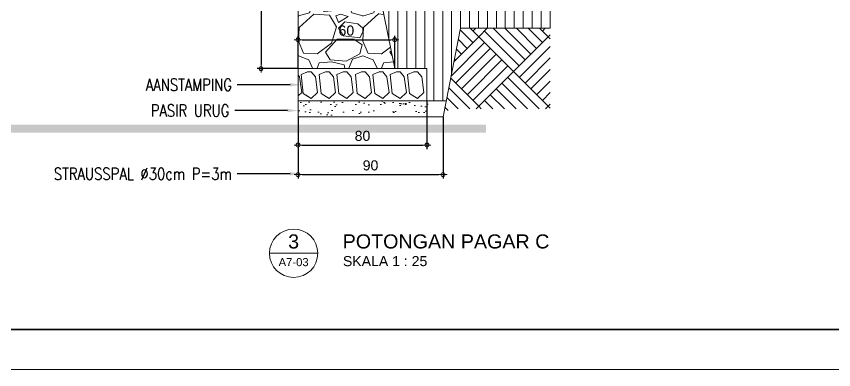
# Model space of a CAD drawing. Header units: millimetres. Extents: x -11 to 1625, y -267 to 195.
# Drawn here: x 848.58 to 868.88, y 8 to 16.77 of the extents above; entities that cross this region are included whole.
import ezdxf
from ezdxf import colors
from ezdxf.entities.mleader import LeaderData, LeaderLine
from ezdxf.enums import TextEntityAlignment as Align
from ezdxf.math import Vec2, Vec3

# ---------------------------------------------------------------- set-up
doc = ezdxf.new("R2010")
doc.units = ezdxf.units.MM
for name, color, linetype, lineweight in [('ARSIR', 2, 'Continuous', 5), ('ARSIR BETON', 47, 'Continuous', 5), ('ARSIR WARNA', 43, 'Continuous', 0), ('dinding', 5, 'Continuous', 15), ('GRS KOP', 1, 'Continuous', 35), ('kop', 7, 'Continuous', 20), ('not', 7, 'Continuous', 20), ('TEXT KETERANGAN', 7, 'Continuous', 9), ('u', 6, 'Continuous', 20)]:
    doc.layers.add(name, color=color, linetype=linetype, lineweight=lineweight)
doc.styles.add('ATTR', font='romans.shx', dxfattribs={"width": 0.8, "height": 1.735066})
doc.styles.add('BARU', font='complex.shx')
doc.styles.get("Standard").update_dxf_attribs({"font": 'ARIALUNI.TTF'})
doc.dimstyles.new('SK-25', dxfattribs={"dimtxt": 0.25, "dimasz": 0.1, "dimexe": 0.1, "dimexo": 0, "dimgap": 0.1, "dimtad": 1, "dimdec": 0, "dimlfac": 25, "dimzin": 12, "dimdsep": 46, "dimtxsty": 'Standard', "dimblk": 'BULAT', "dimcen": 0.1, "dimclrd": 256, "dimadec": 0, "dimazin": 3, "dimtfac": 1, "dimtdec": 0, "dimtofl": 0, "dimtmove": 0, "dimatfit": 3, "dimldrblk": 'BULAT', "dimfxl": 0, "dimtolj": 1, "dimtzin": 0, "dimarcsym": 0})
pattern_1 = [(90, (869.39489, 85.1542), (-0.22225, 1e-17), [])]

# ---------------------------------------------------------------- blocks, each defined once
blk = doc.blocks.new('kop')
at = {"layer": 'GRS KOP'}
blk.add_lwpolyline([(1, 54), (83, 54), (83, 1), (1, 1)], close=True, dxfattribs=at)
at = {"layer": 'kop', "color": 7}
for p, q in [((84, 55), (0, 55)), ((0, 0), (84, 0))]:
    blk.add_line(p, q, dxfattribs=at)
at = {"layer": 'kop', "style": 'BARU', "flags": 4}
for p, height in [((73.8, 5.4), 0.35), ((80.303, 5.382), 0.25), ((73.8, 4.9), 0.35), ((80.303, 4.882), 0.25), ((73.8, 4.4), 0.35), ((80.303, 4.382), 0.25)]:
    blk.add_attdef('-', p, '', height=height, dxfattribs=at)
at = {"layer": 'kop', "flags": 4}
for tag, p in [('AR-00', (78.057, 2.648)), ('00', (81.238, 2.647))]:
    blk.add_attdef(tag, text='', height=0.35, dxfattribs=at).set_placement(p, align=Align.MIDDLE)
blk = doc.blocks.new('BULAT')
for p, q in [((-1, 0), (1, 0)), ((0, -1), (0, 1))]:
    blk.add_line(p, q)
blk.add_circle((0, 0), 0.5)
blk = doc.blocks.new('*D526')
at = {"layer": 'Defpoints', "color": 0}
for p in [(857.98, 16.192), (855.58, 15.478), (857.98, 15.478)]:
    blk.add_point(p, dxfattribs=at)
at = {"layer": 'u', "color": 0, "lineweight": -2}
for p, q in [((855.58, 15.478), (855.58, 16.292)), ((857.98, 15.478), (857.98, 16.292))]:
    blk.add_line(p, q, dxfattribs=at)
at = {"layer": 'u', "lineweight": -2}
blk.add_line((855.68, 16.192), (857.88, 16.192), dxfattribs=at)
at = {"layer": 'u', "lineweight": -2, "xscale": 0.1, "yscale": 0.1, "zscale": 0.1, "rotation": 180}
blk.add_blockref('BULAT', (855.58, 16.192), dxfattribs=at)
at = {"layer": 'u', "lineweight": -2, "xscale": 0.1, "yscale": 0.1, "zscale": 0.1}
blk.add_blockref('BULAT', (857.98, 16.192), dxfattribs=at)
at = {"layer": 'u', "color": 0, "insert": (856.78, 16.42), "char_height": 0.25, "attachment_point": 5}
blk.add_mtext('\\A1;60', dxfattribs=at)
blk = doc.blocks.new('*D517')
at = {"layer": 'Defpoints', "color": 0}
for p in [(858.78, 14.678), (855.58, 14.278), (858.78, 13.577)]:
    blk.add_point(p, dxfattribs=at)
at = {"layer": 'u', "color": 0, "lineweight": -2}
for p, q in [((858.78, 14.678), (858.78, 13.477)), ((855.58, 14.278), (855.58, 13.477))]:
    blk.add_line(p, q, dxfattribs=at)
at = {"layer": 'u', "lineweight": -2}
blk.add_line((855.68, 13.577), (858.68, 13.577), dxfattribs=at)
at = {"layer": 'u', "lineweight": -2, "xscale": 0.1, "yscale": 0.1, "zscale": 0.1, "rotation": 180}
blk.add_blockref('BULAT', (855.58, 13.577), dxfattribs=at)
at = {"layer": 'u', "lineweight": -2, "xscale": 0.1, "yscale": 0.1, "zscale": 0.1}
blk.add_blockref('BULAT', (858.78, 13.577), dxfattribs=at)
at = {"layer": 'u', "color": 0, "insert": (857.18, 13.805), "char_height": 0.25, "attachment_point": 5}
blk.add_mtext('\\A1;80', dxfattribs=at)
blk = doc.blocks.new('*D518')
at = {"layer": 'Defpoints', "color": 0}
for p in [(855.58, 14.278), (859.18, 14.278), (859.18, 12.844)]:
    blk.add_point(p, dxfattribs=at)
at = {"layer": 'u', "color": 0, "lineweight": -2}
for p, q in [((855.58, 14.278), (855.58, 12.744)), ((859.18, 14.278), (859.18, 12.744))]:
    blk.add_line(p, q, dxfattribs=at)
at = {"layer": 'u', "lineweight": -2}
blk.add_line((855.68, 12.844), (859.08, 12.844), dxfattribs=at)
at = {"layer": 'u', "lineweight": -2, "xscale": 0.1, "yscale": 0.1, "zscale": 0.1, "rotation": 180}
blk.add_blockref('BULAT', (855.58, 12.844), dxfattribs=at)
at = {"layer": 'u', "lineweight": -2, "xscale": 0.1, "yscale": 0.1, "zscale": 0.1}
blk.add_blockref('BULAT', (859.18, 12.844), dxfattribs=at)
at = {"layer": 'u', "color": 0, "insert": (857.38, 13.072), "char_height": 0.25, "attachment_point": 5}
blk.add_mtext('\\A1;90', dxfattribs=at)
blk = doc.blocks.new('Ndtpd')
blk.add_line((0.747, 0), (-0.747, 0))
blk.add_circle((0, 0), 0.747)
at = {"flags": 4}
for tag, height, p in [('NO', 0.5, (0, 0.148)), ('NOLBR', 0.3, (0, -0.398))]:
    blk.add_attdef(tag, text='', height=height, dxfattribs=at).set_placement(p, align=Align.CENTER)
for tag, p, height in [('NDTPD', (1.516, 0.148), 0.5), ('SKALA', (1.523, -0.398), 0.3)]:
    blk.add_attdef(tag, p, '', height=height, dxfattribs=at)
blk = doc.blocks.new('*D3366')
at = {"layer": 'Defpoints', "color": 0}
for p in [(855.687, 21.478), (854.661, 15.478), (855.58, 15.478)]:
    blk.add_point(p, dxfattribs=at)
at = {"layer": 'u', "color": 0, "lineweight": -2}
for p, q in [((855.687, 21.478), (854.561, 21.478)), ((855.58, 15.478), (854.561, 15.478))]:
    blk.add_line(p, q, dxfattribs=at)
at = {"layer": 'u', "lineweight": -2}
blk.add_line((854.661, 21.378), (854.661, 15.578), dxfattribs=at)
at = {"layer": 'u', "lineweight": -2, "xscale": 0.1, "yscale": 0.1, "zscale": 0.1}
for p, rotation in [((854.661, 21.478), 90), ((854.661, 15.478), 270)]:
    blk.add_blockref('BULAT', p, dxfattribs=dict(at, rotation=rotation))
at = {"layer": 'u', "color": 0, "insert": (854.433, 18.478), "char_height": 0.25, "attachment_point": 5, "rotation": 90}
blk.add_mtext('\\A1;150', dxfattribs=at)

msp = doc.modelspace()

# ---------------------------------------------------------------- hatches: boundary and pattern name
at = {"layer": 'ARSIR', "linetype": 'Continuous'}
h = msp.add_hatch(dxfattribs=at)
h.set_pattern_fill('AR-SAND', color=2, scale=0.001, style=0)
h.paths.add_polyline_path([(860.2435077, 14.0838191), (843.2434278, 14.0838191), (843.2434278, 13.8888191), (860.2435077, 13.8888191)])
at = {"layer": 'ARSIR BETON'}
h = msp.add_hatch(dxfattribs=at)
h.set_pattern_fill('GRAVEL', color=256, scale=1.6, style=0)
h.set_pattern_definition([(228.0128, (856.73183, 17.07797), (-12.7999972, -14.400002), [0.21526, -21.31054]), (184.9697, (856.58783, 16.917965), (19.2000017, 1.5999861), [0.36939, -36.56948]), (132.5104, (856.21983, 16.88597), (15.9999851, -17.6000139), [0.26046, -25.78565]), (267.2737, (855.59583, 16.485965), (1.5999936, 32.0000005), [0.33638, -33.30169]), (292.8337, (855.57983, 16.149965), (-8.0000158, 19.1999943), [0.32985, -32.655]), (357.2737, (855.70783, 15.845965), (-32.0000005, 1.5999936), [0.33638, -33.30169]), (37.6942, (856.04383, 15.829965), (-20.80001175, -15.99998465), [0.444846, -44.03976]), (72.2553, (856.39583, 16.101965), (11.2000172, 35.199994), [0.41998, -41.578114]), (121.4296, (856.52383, 16.501965), (-12.8000132, 20.7999921), [0.33752, -33.41452]), (175.2364, (856.34783, 16.78997), (17.6000015, -1.5999865), [0.38533, -18.88122]), (222.3974, (855.96383, 16.821965), (-19.20001176, -17.59998733), [0.498317, -49.3334]), (138.814, (857.17983, 16.46997), (-11.2000047, 9.5999957), [0.17008, -16.83815]), (171.4692, (857.05183, 16.581965), (20.7999973, -3.2000127), [0.32358, -32.03442]), (225, (856.7318, 16.63), (0, -1.6), [0.22627, -2.03647]), (203.1986, (856.61983, 16.82197), (8, 3.200002), [0.12185, -12.06338]), (291.8014, (856.50783, 16.77397), (-1.6, 4.8), [0.17232, -8.44394]), (30.964, (856.57183, 16.61397), (4.799997, 3.200004), [0.27989, -9.04964]), (161.565, (856.81183, 16.75797), (3.2, -1.6), [0.20239, -4.85726]), (16.3895, (855.57983, 16.773965), (16.0000035, 4.7999883), [0.28352, -28.06855]), (70.3462, (855.85183, 16.85397), (-6.3999924, -17.6000034), [0.23786, -23.54785]), (293.1986, (856.81183, 17.07797), (-3.200002, 8), [0.2437, -11.94153]), (343.6105, (856.90783, 16.853965), (-16.0000035, 4.7999883), [0.28352, -28.06855]), (339.444, (855.57983, 15.78197), (-8.000003, 3.1999936), [0.27341, -13.397]), (294.775, (855.83583, 15.68597), (-7.9999875, 17.6000055), [0.229085, -22.67943]), (66.8014, (856.82783, 15.47797), (3.200002, 7.9999996), [0.2437, -11.94153]), (17.354, (856.92383, 15.701965), (-20.8000032, -6.3999912), [0.26821, -26.55268]), (69.444, (856.04383, 15.47797), (-3.1999936, -8.000003), [0.1367, -13.5337]), (101.31, (856.73183, 15.47797), (-1.599996, 6.400001), [0.08158, -8.07685]), (165.964, (856.71583, 15.55797), (4.8, -1.599997), [0.32985, -6.26712]), (186.009, (856.39583, 15.637965), (15.9999996, 1.5999989), [0.30568, -30.26228]), (303.69, (856.57183, 16.46997), (-1.600002, 3.2), [0.23076, -5.53813]), (353.1572, (856.69983, 16.277965), (27.199999, -3.2000128), [0.40287, -39.8841]), (60.9454, (857.09983, 16.22997), (-6.4, -11.2000006), [0.16473, -16.30828]), (90, (857.1798, 16.374), (-1.6, 1.6), [0.096, -1.504]), (120.2564, (856.36383, 15.68597), (6.3999918, -11.200004), [0.22228, -22.00563]), (48.0128, (856.25183, 15.87797), (12.7999972, 14.4000021), [0.430515, -21.09528]), (0, (856.5398, 16.198), (1.6, 1.6), [0.416, -1.184]), (325.3048, (856.95583, 16.19797), (-15.9999908, 11.2000138), [0.25298, -25.04524]), (254.0546, (857.16383, 16.05397), (-1.6, -6.4), [0.23296, -11.41521]), (207.646, (857.09983, 15.829965), (-30.3999933, -16.00001234), [0.379304, -37.55116]), (175.4261, (856.76383, 15.653965), (-20.8000009, 1.5999917), [0.40128, -39.72652])])
h.paths.add_polyline_path([(857.9798294, 15.4779652), (856.7787146, 21.4568771), (855.5798294, 21.4779652), (855.5798294, 15.4779652)])
h = msp.add_hatch(dxfattribs=at)
h.set_pattern_fill('AR-SAND', color=256, scale=0.2, style=0)
h.set_pattern_definition([(142.5, (882.22562, 0.56196), (0.0125987, 0.3853648), [0, -0.304, 0, -0.34, 0, -0.325]), (172.5, (882.2256, 0.56196), (-0.353955, 0.564429), [0, -0.164, 0, -0.274, 0, -0.105]), (212.5, (882.47162, 0.56196), (-0.6228284, 0.0011318), [0, -0.1, 0, -0.36, 0, -0.47]), (222.5, (882.4716, 0.56196), (-0.601225, 0.175535), [0, -0.05, 0, -0.236, 0, -0.27])])
h.paths.add_polyline_path([(858.7798294, 14.2779652), (858.8593651, 14.6779652), (855.5798294, 14.6779652), (855.5798294, 14.2779652)])
at = {"layer": 'ARSIR WARNA'}
h = msp.add_hatch(dxfattribs=at)
h.set_pattern_fill('LINE', color=15, scale=0.07, angle=90, style=0)
h.set_pattern_definition(pattern_1)
h.paths.add_polyline_path([(856.7798294, 21.4779652), (857.0838294, 19.9579652), (861.8424006, 19.9579652), (861.8424006, 21.4779652)])
h.paths.add_polyline_path([(857.0838294, 19.9579652), (857.7798294, 16.4779652), (861.8424006, 16.4779652), (861.8424006, 19.9579652)])
h = msp.add_hatch(dxfattribs=at)
h.set_pattern_fill('LINE', color=15, scale=0.07, angle=90, style=0)
h.set_pattern_definition(pattern_1)
h.paths.add_polyline_path([(857.9798294, 15.4779652), (858.7798294, 15.4779652), (858.7798294, 14.6779652), (859.2593651, 14.6779652), (859.6172755, 16.4779652), (857.7798294, 16.4779652)])
h = msp.add_hatch(dxfattribs=at)
h.set_pattern_fill('AR-PARQ1', color=15, scale=0.004, angle=45, style=0)
h.set_pattern_definition([(135, (857.4798, 13.678), (-1.7242, 1e-16), [1.2192, -1.2192]), (135, (857.6235, 13.8216), (-1.7242, 1e-16), [1.2192, -1.2192]), (135, (857.7672, 13.9653), (-1.7242, 1e-16), [1.2192, -1.2192]), (135, (857.9109, 14.109), (-1.7242, 1e-16), [1.2192, -1.2192]), (135, (858.0546, 14.2527), (-1.7242, 1e-16), [1.2192, -1.2192]), (135, (858.1982, 14.3964), (-1.7242, 1e-16), [1.2192, -1.2192]), (135, (858.3419, 14.5401), (-1.7242, 1e-16), [1.2192, -1.2192]), (45, (856.6177, 14.5401), (1.7242, -1e-16), [1.2192, -1.2192]), (45, (856.474, 14.6838), (1.7242, -1e-16), [1.2192, -1.2192]), (45, (856.3304, 14.8274), (1.7242, -1e-16), [1.2192, -1.2192]), (45, (856.1867, 14.9711), (1.7242, -1e-16), [1.2192, -1.2192]), (45, (856.043, 15.1148), (1.7242, -1e-16), [1.2192, -1.2192]), (45, (855.8993, 15.2585), (1.7242, -1e-16), [1.2192, -1.2192]), (45, (855.7556, 15.4022), (1.7242, -1e-16), [1.2192, -1.2192])])
h.paths.add_polyline_path([(859.6172755, 16.4779652), (859.1798294, 14.2779652), (859.2786686, 14.2779652), (859.3184364, 14.4779652), (861.8424006, 14.4779652), (861.8424006, 16.4779652)])

# ---------------------------------------------------------------- linework, layer by layer
at = {"layer": 'ARSIR BETON'}
for points in [[(855.5798294, 15.3156749), (855.6155154, 15.2739845), (855.6710085, 14.8790117), (855.5798294, 14.7981341)], [(855.7798294, 15.3796632), (855.8134266, 15.3946621), (855.9031947, 15.3979237), (856.0092835, 15.2739845), (856.0647766, 14.8790117), (855.9048266, 14.7371329), (855.7798294, 14.8155786)]]:
    msp.add_lwpolyline(points, dxfattribs=at)
for points in [[(855.9031947, 15.3979237), (856.0092835, 15.2739845), (856.0647766, 14.8790117), (855.9048266, 14.7371329), (855.7073377, 14.861073), (855.6600058, 15.3261698), (855.8134266, 15.3946621)], [(856.3499612, 15.3979237), (856.45605, 15.2739845), (856.5115431, 14.8790117), (856.3515931, 14.7371329), (856.1541042, 14.861073), (856.1067723, 15.3261698), (856.2601931, 15.3946621)], [(856.7887551, 15.3979237), (856.8948439, 15.2739845), (856.950337, 14.8790117), (856.790387, 14.7371329), (856.5928981, 14.861073), (856.5455662, 15.3261698), (856.698987, 15.3946621)], [(857.245986, 15.3979237), (857.3520748, 15.2739845), (857.4075679, 14.8790117), (857.2476179, 14.7371329), (857.050129, 14.861073), (857.0027971, 15.3261698), (857.1562179, 15.3946621)], [(857.6810918, 15.3979237), (857.7871806, 15.2739845), (857.8426737, 14.8790117), (857.6827237, 14.7371329), (857.4852348, 14.861073), (857.4379029, 15.3261698), (857.5913237, 15.3946621)], [(858.1125112, 15.3979237), (858.2186, 15.2739845), (858.2740931, 14.8790117), (858.1141431, 14.7371329), (857.9166542, 14.861073), (857.8693223, 15.3261698), (858.0227431, 15.3946621)], [(858.5439306, 15.3979237), (858.6500194, 15.2739845), (858.7055125, 14.8790117), (858.5455625, 14.7371329), (858.3480736, 14.861073), (858.3007417, 15.3261698), (858.4541625, 15.3946621)]]:
    msp.add_lwpolyline(points, close=True, dxfattribs=at)
at = {"layer": 'dinding'}
for p, q in [((855.5798294, 21.4779652), (855.5798294, 14.2779652)), ((857.9798294, 15.4779652), (856.7798294, 21.4779652)), ((859.1798294, 14.2779652), (859.6172755, 16.4779652)), ((858.7798294, 15.4779652), (855.5798294, 15.4779652)), ((858.7798294, 15.4779652), (858.7798294, 14.6779652)), ((859.2593651, 14.6779652), (855.5798294, 14.6779652)), ((859.1798294, 14.2779652), (855.5798294, 14.2779652))]:
    msp.add_line(p, q, dxfattribs=at)
msp.add_lwpolyline([(859.6172755, 16.4779652), (861.8424006, 16.4779652)], dxfattribs=at)

# ---------------------------------------------------------------- block references
at = {"layer": 'kop'}
msp.add_blockref('kop', (827.2141618, 8), dxfattribs=at)
at = {"layer": 'not'}
ref = msp.add_blockref('Ndtpd', (855.4699905, 10.8905271), dxfattribs=dict(at, xscale=0.803212851405533, yscale=0.8032128514056467, zscale=0.8032128514056226))
ref.add_attrib('NO', '3', dxfattribs={"layer": '0', "height": 0.35, "flags": 4}).set_placement((855.4696633, 11.009053), align=Align.CENTER)
ref.add_attrib('NDTPD', 'POTONGAN PAGAR C', (856.6876751, 11.009053), dxfattribs={"layer": '0', "height": 0.35, "flags": 4})
ref.add_attrib('NOLBR', 'A7-03', dxfattribs={"layer": '0', "height": 0.2, "flags": 4}).set_placement((855.4696633, 10.5705572), align=Align.CENTER)
ref.add_attrib('SKALA', 'SKALA 1 : 25', (856.6934752, 10.5705572), dxfattribs={"layer": '0', "height": 0.25, "flags": 4})
at = {"layer": 'TEXT KETERANGAN'}
msp.add_blockref('kop', (827.2141618, -47), dxfattribs=at)

# ---------------------------------------------------------------- dimensions: what is measured, and where the dimension line sits
at = {"layer": 'u'}
dim = msp.add_linear_dim(base=(854.6606122, 15.4779652), p1=(855.6865193, 21.4779652), p2=(855.5798294, 15.4779652), angle=270, dimstyle='SK-25', dxfattribs=at)
dim.commit()
dim.dimension.update_dxf_attribs({"geometry": '*D3366', "text_midpoint": (854.4328837, 18.4779652)})
for base, p1, p2, picture, middle in [((857.9798294, 16.1923814), (855.5798294, 15.4779652), (857.9798294, 15.4779652), '*D526', (856.7798294, 16.4201099)), ((858.7798294, 13.5774438), (855.5798294, 14.2779652), (858.7798294, 14.6779652), '*D517', (857.1798294, 13.8051723)), ((859.1798294, 12.8439015), (855.5798294, 14.2779652), (859.1798294, 14.2779652), '*D518', (857.3798294, 13.07163))]:
    dim = msp.add_linear_dim(base=base, p1=p1, p2=p2, dimstyle='SK-25', dxfattribs=at)
    dim.commit()
    dim.dimension.update_dxf_attribs({"geometry": picture, "text_midpoint": middle})

# ---------------------------------------------------------------- leaders
at = {"layer": 'TEXT KETERANGAN'}
ml = msp.add_multileader_mtext('Standard', dxfattribs=at)
ml.set_content('{\\C90;AANSTAMPING}', color=256, style='ATTR')
ml.set_leader_properties()
ml.build(insert=Vec2(0, 0))
ml.multileader.update_dxf_attribs({"text_left_attachment_type": 2, "text_right_attachment_type": 2, "dogleg_length": 2.367, "arrow_head_size": 0.2637542})
ctx = ml.context
ctx.base_point, ctx.char_height, ctx.arrow_head_size, ctx.landing_gap_size, ctx.plane_origin = Vec3(851.4751317, 15.0764981), 0.3, 0.2637542, 0.1318771, Vec3(851.2635285, 14.1723637)
ctx.left_attachment, ctx.right_attachment, ctx.text_align_type = 2, 2, 2
notes = []
notes.append((ctx, [(0, (1, 1, 0), (855.0657753, 15.0764981), (-1, 0), 0.9954608, [(0, [(855.6432619, 15.0764981)], 0, [])])]))
ctx.mtext.insert, ctx.mtext.alignment, ctx.mtext.flow_direction = Vec3(853.9384374, 15.2264981), 3, 5
ml = msp.add_multileader_mtext('Standard', dxfattribs=at)
ml.set_content('{\\C90;PASIR URUG}', color=256, style='ATTR')
ml.set_leader_properties()
ml.build(insert=Vec2(0, 0))
ml.multileader.update_dxf_attribs({"text_left_attachment_type": 2, "text_right_attachment_type": 2, "dogleg_length": 2.367, "arrow_head_size": 0.2637542})
ctx = ml.context
ctx.base_point, ctx.char_height, ctx.arrow_head_size, ctx.landing_gap_size, ctx.plane_origin = Vec3(851.5945563, 14.4351653), 0.3, 0.2637542, 0.1318771, Vec3(851.200096, 13.5310309)
ctx.left_attachment, ctx.right_attachment, ctx.text_align_type = 2, 2, 2
notes.append((ctx, [(0, (1, 1, 0), (855.0023428, 14.4351653), (-1, 0), 0.9954608, [(0, [(855.5798294, 14.4351653)], 0, [])])]))
ctx.mtext.insert, ctx.mtext.alignment, ctx.mtext.flow_direction = Vec3(853.8750049, 14.5851653), 3, 5
ml = msp.add_multileader_mtext('Standard', dxfattribs=at)
ml.set_content('{\\C90;STRAUSSPAL %%C30cm P=3m}', color=256, style='ATTR')
ml.set_leader_properties()
ml.build(insert=Vec2(0, 0))
ml.multileader.update_dxf_attribs({"text_left_attachment_type": 2, "text_right_attachment_type": 2, "dogleg_length": 2.367, "arrow_head_size": 0.2637542})
ctx = ml.context
ctx.base_point, ctx.char_height, ctx.arrow_head_size, ctx.landing_gap_size, ctx.plane_origin = Vec3(848.8694174, 12.8637909), 0.3, 0.2637542, 0.1318771, Vec3(851.2635285, 11.9596565)
ctx.left_attachment, ctx.right_attachment, ctx.text_align_type = 2, 2, 2
notes.append((ctx, [(0, (1, 1, 0), (855.0657753, 12.8637909), (-1, 0), 0.9954608, [(0, [(855.6432619, 12.8637909)], 0, [])])]))
ctx.mtext.insert, ctx.mtext.alignment, ctx.mtext.flow_direction = Vec3(853.9384374, 13.0137909), 3, 5
for ctx, leaders in notes:
    for number, flags, end, landing, length, lines in leaders:
        leader = LeaderData()
        leader.index, (leader.has_last_leader_line, leader.has_dogleg_vector, leader.attachment_direction) = number, flags
        leader.last_leader_point, leader.dogleg_vector, leader.dogleg_length = Vec3(end), Vec3(landing), length
        for number, points, colour, breaks in lines:
            line = LeaderLine()
            line.index, line.vertices, line.color, line.breaks = number, Vec3.list(points), colors.encode_raw_color(colour), breaks
            leader.lines.append(line)
        ctx.leaders.append(leader)

doc.saveas('drawing.dxf')
